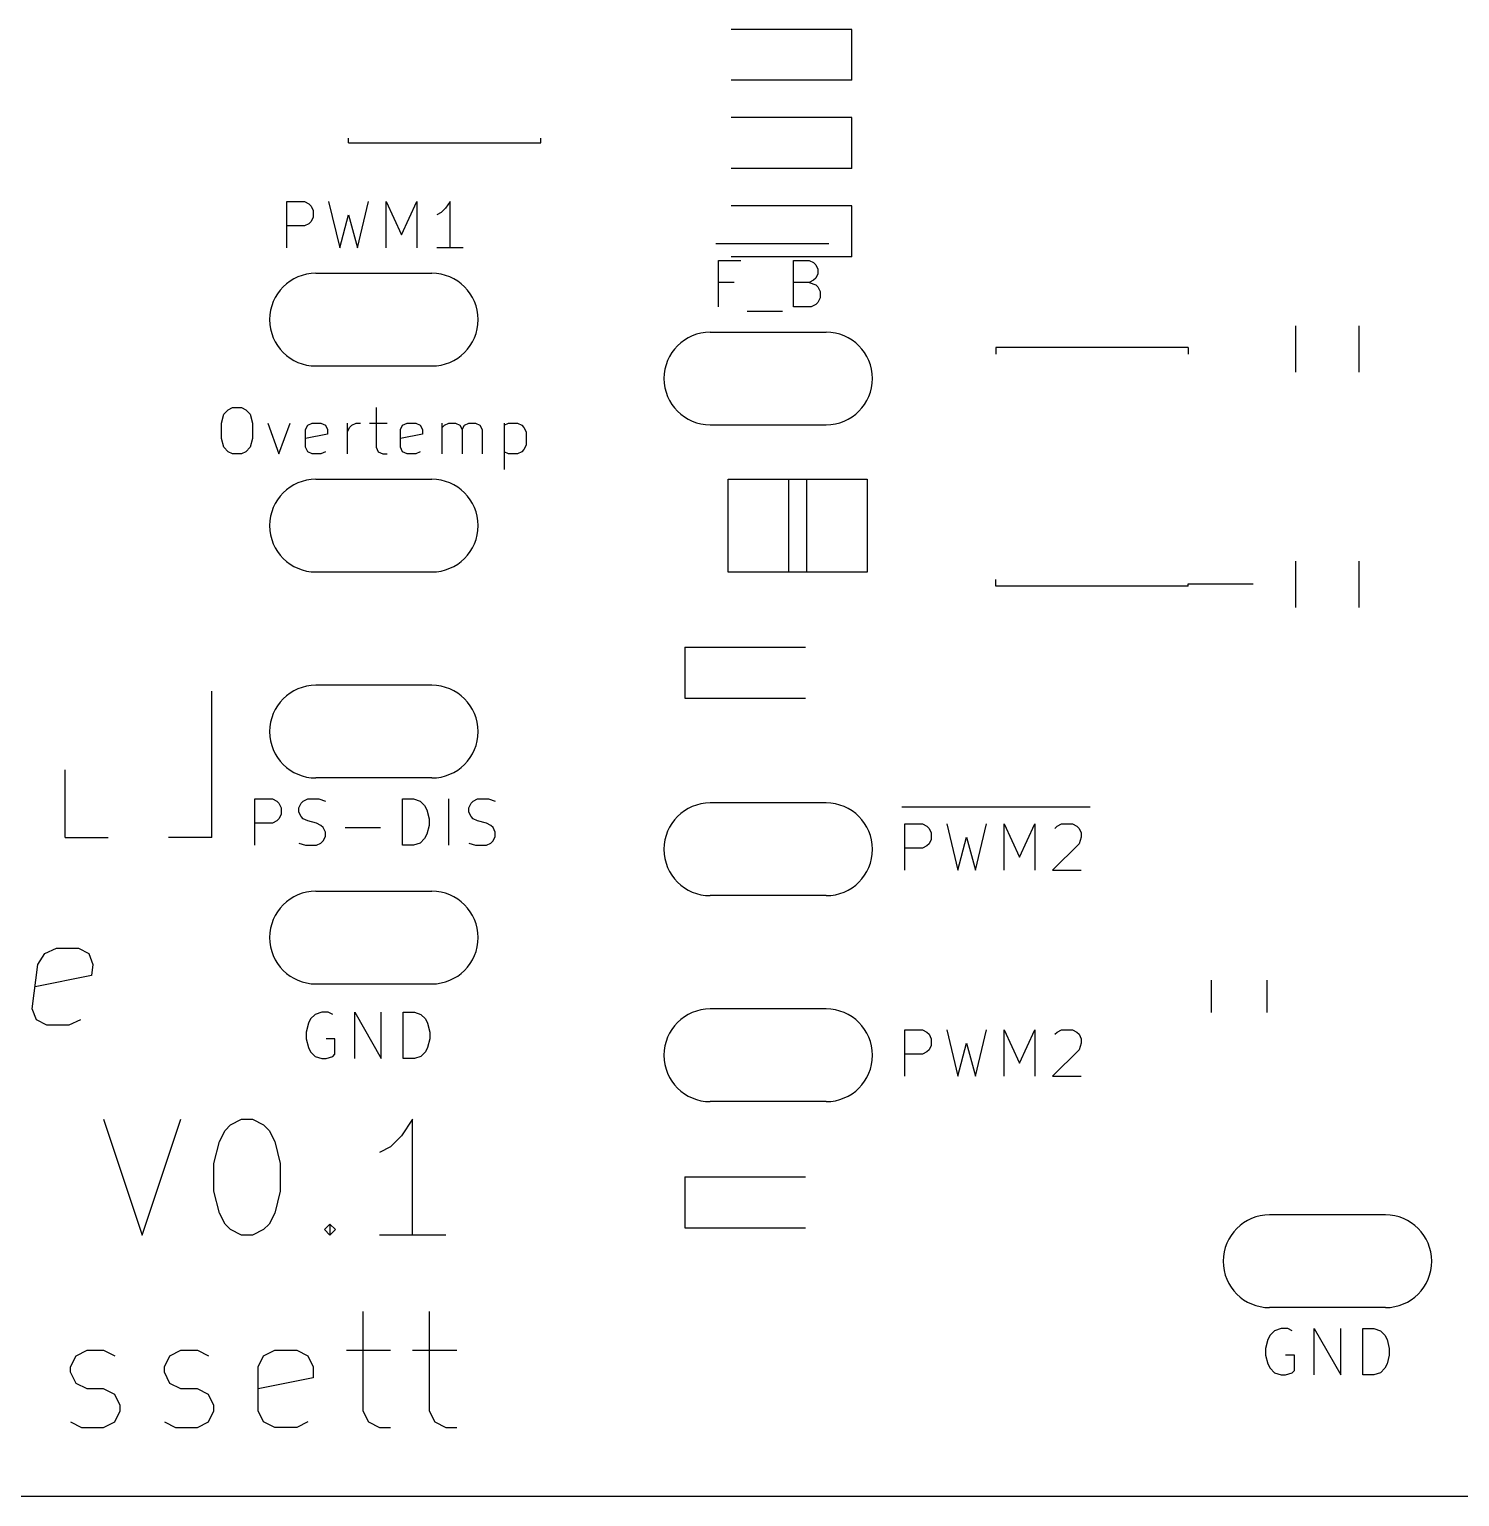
# Model space of a CAD drawing. Extents: x -50 to 124, y -30 to 87.
# Drawn here: x 47.56 to 78.42, y -30.48 to 1.19 of the extents above; entities that cross this region are included whole.
import ezdxf

# ---------------------------------------------------------------- set-up
doc = ezdxf.new("R2010")
doc.units = 0
doc.header["$MEASUREMENT"] = 0
doc.layers.add('BLACK', color=7, linetype='CONTINUOUS')

msp = doc.modelspace()

# ---------------------------------------------------------------- linework, layer by layer
at = {"layer": 'BLACK', "linetype": 'CONTINUOUS'}
for p, q in [((65.3, 1.185), (62.7, 1.185)), ((65.3, 0.085), (65.3, 1.185)), ((65.3, 0.085), (62.7, 0.085)), ((65.3, -0.72), (62.7, -0.72)), ((65.3, -1.82), (65.3, -0.72)), ((54.44, -1.265), (54.44, -1.16)), ((54.44, -1.265), (58.59, -1.265)), ((58.59, -1.265), (58.59, -1.16)), ((65.3, -1.82), (62.7, -1.82)), ((53.11, -3.53238), (53.11, -2.53238)), ((53.11, -2.53238), (53.491, -2.53238)), ((53.491, -2.53238), (53.5862, -2.58)), ((54.0148, -2.53238), (54.2529, -3.53238)), ((54.6339, -3.53238), (54.872, -2.53238)), ((55.2529, -3.53238), (55.2529, -2.53238)), ((55.2529, -2.53238), (55.5862, -3.24667)), ((55.5862, -3.24667), (55.9196, -2.53238)), ((55.9196, -2.53238), (55.9196, -3.53238)), ((56.6339, -2.53238), (56.5386, -2.67524)), ((56.6339, -3.53238), (56.6339, -2.53238)), ((53.5862, -2.58), (53.6339, -2.62762)), ((53.6339, -2.62762), (53.6815, -2.72286)), ((53.6815, -2.72286), (53.6815, -2.86571)), ((54.2529, -3.53238), (54.4434, -2.8181)), ((54.4434, -2.8181), (54.6339, -3.53238)), ((56.4434, -2.77048), (56.3481, -2.8181)), ((56.5386, -2.67524), (56.4434, -2.77048)), ((65.3, -2.625), (62.7, -2.625)), ((65.3, -3.725), (65.3, -2.625)), ((53.491, -3.05619), (53.11, -3.05619)), ((53.5862, -3.00857), (53.491, -3.05619)), ((53.6339, -2.96095), (53.5862, -3.00857)), ((53.6815, -2.86571), (53.6339, -2.96095)), ((62.3674, -3.435), (63.0476, -3.435)), ((63.0476, -3.435), (63.8095, -3.435)), ((63.8095, -3.435), (64.8095, -3.435)), ((56.9196, -3.53238), (56.3481, -3.53238)), ((65.3, -3.725), (62.7, -3.725)), ((53.741, -4.08), (56.241, -4.08)), ((62.4286, -4.80238), (62.4286, -3.80238)), ((62.4286, -3.80238), (62.9048, -3.80238)), ((64.0476, -4.80238), (64.0476, -3.80238)), ((64.0476, -3.80238), (64.381, -3.80238)), ((64.381, -3.80238), (64.4762, -3.85)), ((64.4762, -3.85), (64.5238, -3.89762)), ((64.5238, -3.89762), (64.5714, -3.99286)), ((64.5714, -4.0881), (64.5238, -4.18333)), ((64.5714, -3.99286), (64.5714, -4.0881)), ((62.7619, -4.27857), (62.4286, -4.27857)), ((64.381, -4.27857), (64.0476, -4.27857)), ((64.4762, -4.23095), (64.381, -4.27857)), ((64.381, -4.27857), (64.5238, -4.32619)), ((64.5238, -4.18333), (64.4762, -4.23095)), ((64.5238, -4.32619), (64.5714, -4.37381)), ((64.5714, -4.37381), (64.619, -4.46905)), ((64.5714, -4.70714), (64.5238, -4.75476)), ((64.619, -4.6119), (64.5714, -4.70714)), ((64.619, -4.46905), (64.619, -4.6119)), ((63.0476, -4.89762), (63.8095, -4.89762)), ((64.4286, -4.80238), (64.0476, -4.80238)), ((64.5238, -4.75476), (64.4286, -4.80238)), ((62.25, -5.35), (64.75, -5.35)), ((74.885, -6.215), (74.885, -5.215)), ((76.245, -5.215), (76.245, -6.215)), ((68.41, -5.68), (68.41, -5.825)), ((72.56, -5.68), (68.41, -5.68)), ((72.56, -5.68), (72.56, -5.825)), ((53.741, -6.08), (56.241, -6.08)), ((51.7053, -7.31071), (51.7529, -7.12024)), ((51.7529, -7.12024), (51.8481, -7.025)), ((51.8481, -7.025), (51.9434, -6.97738)), ((51.9434, -6.97738), (52.1339, -6.97738)), ((52.1339, -6.97738), (52.2291, -7.025)), ((52.2291, -7.025), (52.3243, -7.12024)), ((52.3243, -7.12024), (52.372, -7.31071)), ((55.0386, -6.97738), (55.0386, -7.83452)), ((51.7053, -7.64405), (51.7053, -7.31071)), ((52.372, -7.31071), (52.372, -7.64405)), ((52.7053, -7.31071), (52.9434, -7.97738)), ((52.9434, -7.97738), (53.1815, -7.31071)), ((53.5148, -7.45357), (53.5624, -7.35833)), ((53.5148, -7.83452), (53.5148, -7.45357)), ((53.991, -7.54881), (53.5148, -7.64405)), ((53.5624, -7.35833), (53.6577, -7.31071)), ((53.6577, -7.31071), (53.8481, -7.31071)), ((53.8481, -7.31071), (53.9434, -7.35833)), ((53.9434, -7.35833), (53.991, -7.45357)), ((53.991, -7.45357), (53.991, -7.54881)), ((54.4196, -7.97738), (54.4196, -7.31071)), ((54.4196, -7.50119), (54.4672, -7.40595)), ((54.4672, -7.40595), (54.5148, -7.35833)), ((54.5148, -7.35833), (54.61, -7.31071)), ((54.61, -7.31071), (54.7053, -7.31071)), ((54.8958, -7.31071), (55.2767, -7.31071)), ((55.5624, -7.45357), (55.61, -7.35833)), ((55.5624, -7.83452), (55.5624, -7.45357)), ((56.0386, -7.54881), (55.5624, -7.64405)), ((55.61, -7.35833), (55.7053, -7.31071)), ((55.7053, -7.31071), (55.8958, -7.31071)), ((55.8958, -7.31071), (55.991, -7.35833)), ((55.991, -7.35833), (56.0386, -7.45357)), ((56.0386, -7.45357), (56.0386, -7.54881)), ((56.4672, -7.97738), (56.4672, -7.31071)), ((56.4672, -7.40595), (56.5148, -7.35833)), ((56.5148, -7.35833), (56.61, -7.31071)), ((56.61, -7.31071), (56.7529, -7.31071)), ((56.7529, -7.31071), (56.8481, -7.35833)), ((56.8481, -7.35833), (56.8958, -7.45357)), ((56.8958, -7.45357), (56.9434, -7.35833)), ((56.8958, -7.45357), (56.8958, -7.97738)), ((56.9434, -7.35833), (57.0386, -7.31071)), ((57.0386, -7.31071), (57.1815, -7.31071)), ((57.1815, -7.31071), (57.2767, -7.35833)), ((57.2767, -7.35833), (57.3243, -7.45357)), ((57.3243, -7.45357), (57.3243, -7.97738)), ((57.8005, -7.31071), (57.8005, -8.31071)), ((57.8005, -7.35833), (57.8958, -7.31071)), ((57.8958, -7.31071), (58.0862, -7.31071)), ((58.0862, -7.31071), (58.1815, -7.35833)), ((58.1815, -7.35833), (58.2291, -7.40595)), ((58.2291, -7.40595), (58.2767, -7.50119)), ((58.2767, -7.50119), (58.2767, -7.7869)), ((62.25, -7.35), (64.75, -7.35)), ((51.7529, -7.83452), (51.7053, -7.64405)), ((51.8481, -7.92976), (51.7529, -7.83452)), ((52.3243, -7.83452), (52.2291, -7.92976)), ((52.372, -7.64405), (52.3243, -7.83452)), ((53.5624, -7.92976), (53.5148, -7.83452)), ((55.0386, -7.83452), (55.0862, -7.92976)), ((55.61, -7.92976), (55.5624, -7.83452)), ((58.2291, -7.88214), (58.1815, -7.92976)), ((58.2767, -7.7869), (58.2291, -7.88214)), ((51.9434, -7.97738), (51.8481, -7.92976)), ((52.1339, -7.97738), (51.9434, -7.97738)), ((52.2291, -7.92976), (52.1339, -7.97738)), ((53.6577, -7.97738), (53.5624, -7.92976)), ((53.8481, -7.97738), (53.6577, -7.97738)), ((53.9434, -7.92976), (53.8481, -7.97738)), ((55.0862, -7.92976), (55.1815, -7.97738)), ((55.1815, -7.97738), (55.2767, -7.97738)), ((55.7053, -7.97738), (55.61, -7.92976)), ((55.8958, -7.97738), (55.7053, -7.97738)), ((55.991, -7.92976), (55.8958, -7.97738)), ((57.8958, -7.97738), (57.8005, -7.92976)), ((58.0862, -7.97738), (57.8958, -7.97738)), ((58.1815, -7.92976), (58.0862, -7.97738)), ((53.741, -8.525), (56.241, -8.525)), ((62.6339, -8.52424), (65.6361, -8.52424)), ((62.6339, -10.5258), (62.6339, -8.52424)), ((63.9343, -8.52424), (63.9343, -10.5258)), ((64.3357, -10.5258), (64.3357, -8.52424)), ((65.6361, -8.52424), (65.6361, -10.5258)), ((74.885, -11.295), (74.885, -10.295)), ((76.245, -10.295), (76.245, -11.295)), ((53.741, -10.525), (56.241, -10.525)), ((65.6361, -10.5258), (62.6339, -10.5258)), ((68.41, -10.83), (68.41, -10.685)), ((72.56, -10.83), (68.41, -10.83)), ((72.56, -10.83), (72.56, -10.78)), ((72.56, -10.78), (73.96, -10.78)), ((61.7, -12.15), (61.7, -13.25)), ((61.7, -12.15), (64.3, -12.15)), ((56.241, -12.97), (53.741, -12.97)), ((51.491, -16.254), (51.491, -13.094)), ((61.7, -13.25), (64.3, -13.25)), ((48.331, -16.254), (48.331, -14.794)), ((56.241, -14.97), (53.741, -14.97)), ((52.4196, -16.4224), (52.4196, -15.4224)), ((52.4196, -15.4224), (52.8005, -15.4224)), ((52.8005, -15.4224), (52.8958, -15.47)), ((52.8958, -15.47), (52.9434, -15.5176)), ((53.4196, -15.5176), (53.4672, -15.47)), ((53.4672, -15.47), (53.5624, -15.4224)), ((53.5624, -15.4224), (53.8005, -15.4224)), ((53.8005, -15.4224), (53.9434, -15.47)), ((55.61, -16.4224), (55.61, -15.4224)), ((55.61, -15.4224), (55.8481, -15.4224)), ((55.8481, -15.4224), (55.991, -15.47)), ((55.991, -15.47), (56.0862, -15.5652)), ((56.61, -16.4224), (56.61, -15.4224)), ((57.0862, -15.5176), (57.1339, -15.47)), ((57.1339, -15.47), (57.2291, -15.4224)), ((57.2291, -15.4224), (57.4672, -15.4224)), ((57.4672, -15.4224), (57.61, -15.47)), ((64.75, -15.51), (62.25, -15.51)), ((52.9434, -15.5176), (52.991, -15.6129)), ((52.991, -15.7557), (52.9434, -15.851)), ((52.991, -15.6129), (52.991, -15.7557)), ((53.372, -15.6129), (53.4196, -15.5176)), ((53.372, -15.7081), (53.372, -15.6129)), ((53.4196, -15.8033), (53.372, -15.7081)), ((53.4672, -15.851), (53.4196, -15.8033)), ((56.0862, -15.5652), (56.1339, -15.6605)), ((56.1339, -15.6605), (56.1815, -15.851)), ((57.0386, -15.6129), (57.0862, -15.5176)), ((57.0386, -15.7081), (57.0386, -15.6129)), ((57.0862, -15.8033), (57.0386, -15.7081)), ((57.1339, -15.851), (57.0862, -15.8033)), ((66.3838, -15.595), (67.207, -15.595)), ((67.207, -15.595), (68.3498, -15.595)), ((68.3498, -15.595), (69.4927, -15.595)), ((69.4927, -15.595), (70.445, -15.595)), ((52.8005, -15.9462), (52.4196, -15.9462)), ((52.8958, -15.8986), (52.8005, -15.9462)), ((52.9434, -15.851), (52.8958, -15.8986)), ((53.5624, -15.8986), (53.4672, -15.851)), ((53.7529, -15.9462), (53.5624, -15.8986)), ((53.8481, -15.9938), (53.7529, -15.9462)), ((53.8958, -16.0414), (53.8481, -15.9938)), ((53.9434, -16.1367), (53.8958, -16.0414)), ((53.9434, -16.2319), (53.9434, -16.1367)), ((54.372, -16.0414), (55.1339, -16.0414)), ((56.1815, -15.9938), (56.1339, -16.1843)), ((56.1815, -15.851), (56.1815, -15.9938)), ((57.2291, -15.8986), (57.1339, -15.851)), ((57.4196, -15.9462), (57.2291, -15.8986)), ((57.5148, -15.9938), (57.4196, -15.9462)), ((57.5624, -16.0414), (57.5148, -15.9938)), ((57.61, -16.1367), (57.5624, -16.0414)), ((57.61, -16.2319), (57.61, -16.1367)), ((66.445, -16.9624), (66.445, -15.9624)), ((66.445, -15.9624), (66.826, -15.9624)), ((66.826, -15.9624), (66.9212, -16.01)), ((66.9212, -16.01), (66.9689, -16.0576)), ((66.9689, -16.0576), (67.0165, -16.1529)), ((67.3498, -15.9624), (67.5879, -16.9624)), ((67.9689, -16.9624), (68.207, -15.9624)), ((68.5879, -16.9624), (68.5879, -15.9624)), ((68.5879, -15.9624), (68.9212, -16.6767)), ((68.9212, -16.6767), (69.2546, -15.9624)), ((69.2546, -15.9624), (69.2546, -16.9624)), ((69.6831, -16.0576), (69.7308, -16.01)), ((69.7308, -16.01), (69.826, -15.9624)), ((69.826, -15.9624), (70.0641, -15.9624)), ((70.0641, -15.9624), (70.1593, -16.01)), ((70.1593, -16.01), (70.207, -16.0576)), ((70.207, -16.0576), (70.2546, -16.1529)), ((48.331, -16.254), (49.261, -16.254)), ((51.491, -16.254), (50.561, -16.254)), ((53.372, -16.3748), (53.5148, -16.4224)), ((53.5148, -16.4224), (53.7529, -16.4224)), ((53.7529, -16.4224), (53.8481, -16.3748)), ((53.8481, -16.3748), (53.8958, -16.3271)), ((53.8958, -16.3271), (53.9434, -16.2319)), ((55.8481, -16.4224), (55.61, -16.4224)), ((55.991, -16.3748), (55.8481, -16.4224)), ((56.0862, -16.2795), (55.991, -16.3748)), ((56.1339, -16.1843), (56.0862, -16.2795)), ((57.0386, -16.3748), (57.1815, -16.4224)), ((57.1815, -16.4224), (57.4196, -16.4224)), ((57.4196, -16.4224), (57.5148, -16.3748)), ((57.5148, -16.3748), (57.5624, -16.3271)), ((57.5624, -16.3271), (57.61, -16.2319)), ((66.9212, -16.4386), (66.826, -16.4862)), ((66.9689, -16.391), (66.9212, -16.4386)), ((67.0165, -16.2957), (66.9689, -16.391)), ((67.0165, -16.1529), (67.0165, -16.2957)), ((67.5879, -16.9624), (67.7784, -16.2481)), ((67.7784, -16.2481), (67.9689, -16.9624)), ((70.207, -16.391), (69.6355, -16.9624)), ((70.2546, -16.2481), (70.207, -16.391)), ((70.2546, -16.1529), (70.2546, -16.2481)), ((66.826, -16.4862), (66.445, -16.4862)), ((69.6355, -16.9624), (70.2546, -16.9624)), ((53.741, -17.415), (56.241, -17.415)), ((64.75, -17.51), (62.25, -17.51)), ((47.8885, -18.7603), (48.1414, -18.6413)), ((48.1414, -18.6413), (48.6176, -18.6413)), ((48.6176, -18.6413), (48.8408, -18.7603)), ((47.6206, -19.9508), (47.7397, -18.9984)), ((47.7397, -18.9984), (47.8885, -18.7603)), ((48.8408, -18.7603), (48.9301, -18.9984)), ((48.9301, -18.9984), (48.9004, -19.2365)), ((48.9004, -19.2365), (47.6801, -19.4746)), ((53.741, -19.415), (56.241, -19.415)), ((73.06, -20.035), (73.06, -19.335)), ((74.26, -19.335), (74.26, -20.035)), ((47.7099, -20.1889), (47.6206, -19.9508)), ((47.9331, -20.308), (47.7099, -20.1889)), ((48.6623, -20.1889), (48.4093, -20.308)), ((53.5783, -20.2645), (53.5307, -20.455)), ((53.6259, -20.1692), (53.5783, -20.2645)), ((53.7211, -20.074), (53.6259, -20.1692)), ((53.864, -20.0264), (53.7211, -20.074)), ((54.0069, -20.0264), (53.864, -20.0264)), ((54.1021, -20.074), (54.0069, -20.0264)), ((54.5783, -21.0264), (54.5783, -20.0264)), ((54.5783, -20.0264), (55.1497, -21.0264)), ((55.1497, -21.0264), (55.1497, -20.0264)), ((55.6259, -21.0264), (55.6259, -20.0264)), ((55.6259, -20.0264), (55.864, -20.0264)), ((55.864, -20.0264), (56.0069, -20.074)), ((56.0069, -20.074), (56.1021, -20.1692)), ((56.1021, -20.1692), (56.1497, -20.2645)), ((56.1497, -20.2645), (56.1973, -20.455)), ((64.75, -19.955), (62.25, -19.955)), ((48.4093, -20.308), (47.9331, -20.308)), ((53.5307, -20.455), (53.5307, -20.5978)), ((56.1973, -20.455), (56.1973, -20.5978)), ((66.445, -21.4074), (66.445, -20.4074)), ((66.445, -20.4074), (66.826, -20.4074)), ((66.826, -20.4074), (66.9212, -20.455)), ((66.9212, -20.455), (66.9689, -20.5026)), ((66.9689, -20.5026), (67.0165, -20.5979)), ((67.3498, -20.4074), (67.5879, -21.4074)), ((67.9689, -21.4074), (68.207, -20.4074)), ((68.5879, -21.4074), (68.5879, -20.4074)), ((68.5879, -20.4074), (68.9212, -21.1217)), ((68.9212, -21.1217), (69.2546, -20.4074)), ((69.2546, -20.4074), (69.2546, -21.4074)), ((69.6831, -20.5026), (69.7308, -20.455)), ((69.7308, -20.455), (69.826, -20.4074)), ((69.826, -20.4074), (70.0641, -20.4074)), ((70.0641, -20.4074), (70.1593, -20.455)), ((70.1593, -20.455), (70.207, -20.5026)), ((70.207, -20.5026), (70.2546, -20.5979)), ((53.5307, -20.5978), (53.5783, -20.7883)), ((53.5783, -20.7883), (53.6259, -20.8835)), ((53.6259, -20.8835), (53.7211, -20.9788)), ((54.1497, -20.5978), (53.9592, -20.5978)), ((54.1497, -20.9311), (54.1497, -20.5978)), ((56.1021, -20.8835), (56.0069, -20.9788)), ((56.1497, -20.7883), (56.1021, -20.8835)), ((56.1973, -20.5978), (56.1497, -20.7883)), ((66.9212, -20.8836), (66.826, -20.9312)), ((66.9689, -20.836), (66.9212, -20.8836)), ((67.0165, -20.7407), (66.9689, -20.836)), ((67.0165, -20.5979), (67.0165, -20.7407)), ((67.5879, -21.4074), (67.7784, -20.6931)), ((67.7784, -20.6931), (67.9689, -21.4074)), ((70.207, -20.836), (69.6355, -21.4074)), ((70.2546, -20.6931), (70.207, -20.836)), ((70.2546, -20.5979), (70.2546, -20.6931)), ((53.7211, -20.9788), (53.864, -21.0264)), ((53.864, -21.0264), (53.9592, -21.0264)), ((53.9592, -21.0264), (54.1021, -20.9788)), ((54.1021, -20.9788), (54.1497, -20.9311)), ((55.864, -21.0264), (55.6259, -21.0264)), ((56.0069, -20.9788), (55.864, -21.0264)), ((66.826, -20.9312), (66.445, -20.9312)), ((69.6355, -21.4074), (70.2546, -21.4074)), ((64.75, -21.955), (62.25, -21.955)), ((49.1599, -22.337), (49.9932, -24.837)), ((49.9932, -24.837), (50.8265, -22.337)), ((51.7789, -22.575), (51.898, -22.456)), ((51.898, -22.456), (52.136, -22.337)), ((52.136, -22.337), (52.3741, -22.337)), ((52.3741, -22.337), (52.6122, -22.456)), ((52.6122, -22.456), (52.7313, -22.575)), ((55.8265, -22.337), (55.5884, -22.6941)), ((55.8265, -24.837), (55.8265, -22.337)), ((51.6599, -22.8131), (51.7789, -22.575)), ((52.7313, -22.575), (52.8503, -22.8131)), ((55.5884, -22.6941), (55.3503, -22.9322)), ((51.5408, -23.2893), (51.6599, -22.8131)), ((52.8503, -22.8131), (52.9694, -23.2893)), ((55.3503, -22.9322), (55.1122, -23.0512)), ((51.5408, -23.8846), (51.5408, -23.2893)), ((52.9694, -23.2893), (52.9694, -23.8846)), ((61.7, -23.58), (61.7, -24.68)), ((61.7, -23.58), (64.3, -23.58)), ((51.6599, -24.3608), (51.5408, -23.8846)), ((52.9694, -23.8846), (52.8503, -24.3608)), ((51.7789, -24.5989), (51.6599, -24.3608)), ((52.8503, -24.3608), (52.7313, -24.5989)), ((51.898, -24.7179), (51.7789, -24.5989)), ((52.7313, -24.5989), (52.6122, -24.7179)), ((53.9218, -24.7179), (54.0408, -24.5989)), ((54.0408, -24.5989), (54.1599, -24.7179)), ((54.0408, -24.5989), (54.0408, -24.837)), ((61.7, -24.68), (64.3, -24.68)), ((76.815, -24.4), (74.315, -24.4)), ((52.136, -24.837), (51.898, -24.7179)), ((52.3741, -24.837), (52.136, -24.837)), ((52.6122, -24.7179), (52.3741, -24.837)), ((54.0408, -24.837), (53.9218, -24.7179)), ((54.1599, -24.7179), (54.0408, -24.837)), ((56.5408, -24.837), (55.1122, -24.837)), ((54.7551, -26.487), (54.7551, -28.6298)), ((56.1837, -26.487), (56.1837, -28.6298)), ((76.815, -26.4), (74.315, -26.4)), ((74.4221, -26.9), (74.3269, -26.9952)), ((74.565, -26.8524), (74.4221, -26.9)), ((74.7079, -26.8524), (74.565, -26.8524)), ((74.8031, -26.9), (74.7079, -26.8524)), ((75.2793, -27.8524), (75.2793, -26.8524)), ((75.2793, -26.8524), (75.8507, -27.8524)), ((75.8507, -27.8524), (75.8507, -26.8524)), ((76.3269, -27.8524), (76.3269, -26.8524)), ((76.3269, -26.8524), (76.565, -26.8524)), ((76.565, -26.8524), (76.7079, -26.9)), ((76.7079, -26.9), (76.8031, -26.9952)), ((74.2793, -27.0905), (74.2317, -27.281)), ((74.3269, -26.9952), (74.2793, -27.0905)), ((76.8031, -26.9952), (76.8507, -27.0905)), ((76.8507, -27.0905), (76.8983, -27.281)), ((48.4456, -27.6774), (48.5646, -27.4393)), ((48.5646, -27.4393), (48.8027, -27.3203)), ((48.8027, -27.3203), (49.1599, -27.3203)), ((49.1599, -27.3203), (49.398, -27.4393)), ((50.4694, -27.6774), (50.5884, -27.4393)), ((50.5884, -27.4393), (50.8265, -27.3203)), ((50.8265, -27.3203), (51.1837, -27.3203)), ((51.1837, -27.3203), (51.4218, -27.4393)), ((52.4932, -27.6774), (52.6122, -27.4393)), ((52.6122, -27.4393), (52.8503, -27.3203)), ((52.8503, -27.3203), (53.3265, -27.3203)), ((53.3265, -27.3203), (53.5646, -27.4393)), ((53.5646, -27.4393), (53.6837, -27.6774)), ((54.398, -27.3203), (55.3503, -27.3203)), ((55.8265, -27.3203), (56.7789, -27.3203)), ((74.2317, -27.281), (74.2317, -27.4238)), ((74.2317, -27.4238), (74.2793, -27.6143)), ((74.8507, -27.4238), (74.6602, -27.4238)), ((74.8507, -27.7571), (74.8507, -27.4238)), ((76.8983, -27.4238), (76.8507, -27.6143)), ((76.8983, -27.281), (76.8983, -27.4238)), ((48.4456, -27.7965), (48.4456, -27.6774)), ((48.5646, -28.0346), (48.4456, -27.7965)), ((50.4694, -27.7965), (50.4694, -27.6774)), ((50.5884, -28.0346), (50.4694, -27.7965)), ((52.4932, -28.6298), (52.4932, -27.6774)), ((53.6837, -27.6774), (53.6837, -27.9155)), ((74.2793, -27.6143), (74.3269, -27.7095)), ((74.3269, -27.7095), (74.4221, -27.8048)), ((74.4221, -27.8048), (74.565, -27.8524)), ((74.565, -27.8524), (74.6602, -27.8524)), ((74.6602, -27.8524), (74.8031, -27.8048)), ((74.8031, -27.8048), (74.8507, -27.7571)), ((76.565, -27.8524), (76.3269, -27.8524)), ((76.7079, -27.8048), (76.565, -27.8524)), ((76.8031, -27.7095), (76.7079, -27.8048)), ((76.8507, -27.6143), (76.8031, -27.7095)), ((48.8027, -28.1536), (48.5646, -28.0346)), ((49.1599, -28.1536), (48.8027, -28.1536)), ((49.398, -28.2727), (49.1599, -28.1536)), ((50.8265, -28.1536), (50.5884, -28.0346)), ((51.1837, -28.1536), (50.8265, -28.1536)), ((51.4218, -28.2727), (51.1837, -28.1536)), ((53.6837, -27.9155), (52.4932, -28.1536)), ((49.517, -28.5108), (49.398, -28.2727)), ((51.5408, -28.5108), (51.4218, -28.2727)), ((49.398, -28.8679), (49.517, -28.6298)), ((49.517, -28.6298), (49.517, -28.5108)), ((51.4218, -28.8679), (51.5408, -28.6298)), ((51.5408, -28.6298), (51.5408, -28.5108)), ((52.6122, -28.8679), (52.4932, -28.6298)), ((54.7551, -28.6298), (54.8741, -28.8679)), ((56.1837, -28.6298), (56.3027, -28.8679)), ((48.4456, -28.8679), (48.6837, -28.987)), ((48.6837, -28.987), (49.1599, -28.987)), ((49.1599, -28.987), (49.398, -28.8679)), ((50.4694, -28.8679), (50.7075, -28.987)), ((50.7075, -28.987), (51.1837, -28.987)), ((51.1837, -28.987), (51.4218, -28.8679)), ((52.8503, -28.987), (52.6122, -28.8679)), ((53.3265, -28.987), (52.8503, -28.987)), ((53.5646, -28.8679), (53.3265, -28.987)), ((54.8741, -28.8679), (55.1122, -28.987)), ((55.1122, -28.987), (55.3503, -28.987)), ((56.3027, -28.8679), (56.5408, -28.987)), ((56.5408, -28.987), (56.7789, -28.987)), ((117.475, -30.48), (-45.085, -30.48))]:
    msp.add_line(p, q, dxfattribs=at)
at = {"layer": 'BLACK'}
for centre, start, end in [((53.741, -5.08), -270, -90), ((56.241, -5.08), -90, 90), ((62.25, -6.35), -270, -90), ((64.75, -6.35), -90, 90), ((53.741, -9.525), -270, -90), ((56.241, -9.525), -90, 90), ((53.741, -13.97), -270, -90), ((56.241, -13.97), -90, 90), ((62.25, -16.51), -270, -90), ((64.75, -16.51), -90, 90), ((53.741, -18.415), -270, -90), ((56.241, -18.415), -90, 90), ((62.25, -20.955), -270, -90), ((64.75, -20.955), -90, 90), ((74.315, -25.4), -270, -90), ((76.815, -25.4), -90, 90)]:
    msp.add_arc(centre, 1, start, end, dxfattribs=at)

doc.saveas('drawing.dxf')
